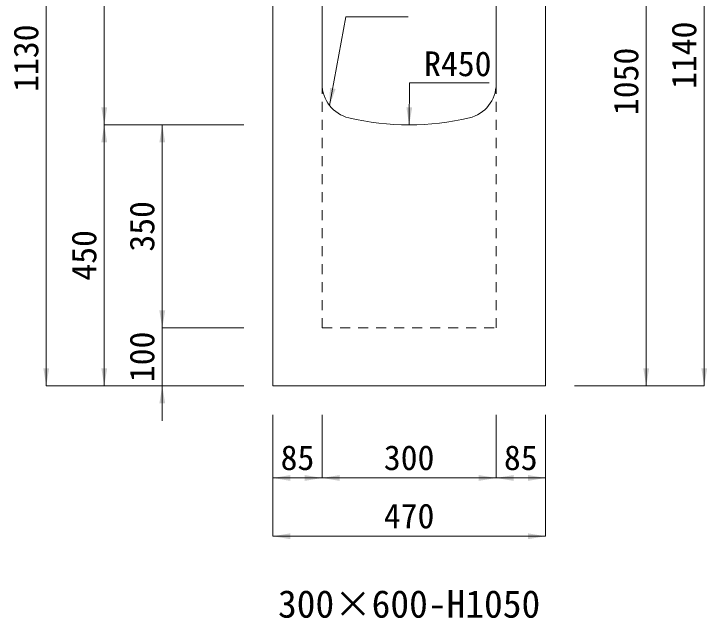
# Model space of a CAD drawing. Units: millimetres at full size. Extents: x -1934 to 78146, y -143454 to -112471.
# Drawn here: x 13717 to 14912, y -141073 to -140031 of the extents above; entities that cross this region are included whole.
import ezdxf
from ezdxf.enums import TextEntityAlignment as Align

# ---------------------------------------------------------------- set-up
doc = ezdxf.new("R2010")
doc.units = ezdxf.units.MM
doc.header["$LTSCALE"] = 23
doc.linetypes.add('USER3', pattern=[1.35, 0.75, -0.6])
for name, color, linetype, lineweight in [('0_2', 7, 'Continuous', 13), ('寸法線', 7, 'Continuous', 13), ('引出線', 4, 'Continuous', 13), ('本体', 2, 'Continuous', 13)]:
    doc.layers.add(name, color=color, linetype=linetype, lineweight=lineweight)
doc.styles.add('ＭＳ ゴシック', font='')
doc.styles.get('ＭＳ ゴシック').set_extended_font_data('MS Gothic')

# ---------------------------------------------------------------- blocks, each defined once
blk = doc.blocks.new('filled_arrow')
at = {"color": 0, "linetype": 'Continuous', "lineweight": -2}
blk.add_solid([(7.5, 1.25), (0, 0), (7.5, -1.25)], dxfattribs=at)

msp = doc.modelspace()

# ---------------------------------------------------------------- linework, layer by layer
at = {"layer": '寸法線'}
for p, q in [((14906.91, -140672.46), (14906.91, -139532.46)), ((13772.58, -140672.46), (13772.58, -139542.46)), ((13872.59, -139622.46), (13872.59, -140222.46)), ((14806.91, -140672.46), (14806.91, -139622.46)), ((13872.59, -140672.46), (13872.59, -140222.46)), ((14113.15, -140222.46), (13872.59, -140222.46)), ((14113.15, -140222.46), (13872.59, -140222.46)), ((13972.59, -140222.46), (13972.59, -140572.46)), ((14113.15, -140222.46), (13972.59, -140222.46)), ((13972.59, -140512.46), (13972.59, -140732.46)), ((14113.15, -140572.46), (13972.59, -140572.46)), ((14113.15, -140572.46), (13972.59, -140572.46)), ((14113.15, -140672.46), (13772.58, -140672.46)), ((14113.15, -140672.46), (13872.59, -140672.46)), ((14113.15, -140672.46), (13972.59, -140672.46)), ((14683.15, -140672.46), (14806.91, -140672.46)), ((14683.15, -140672.46), (14906.91, -140672.46)), ((14163.15, -140722.46), (14163.15, -140831.26)), ((14163.15, -140722.46), (14163.15, -140931.73)), ((14248.15, -140722.46), (14248.15, -140831.26)), ((14248.15, -140722.46), (14248.15, -140831.26)), ((14548.15, -140722.46), (14548.15, -140831.26)), ((14548.15, -140722.46), (14548.15, -140831.26)), ((14633.15, -140722.46), (14633.15, -140831.26)), ((14633.15, -140722.46), (14633.15, -140931.73)), ((14163.15, -140831.26), (14248.15, -140831.26)), ((14248.15, -140831.26), (14548.15, -140831.26)), ((14548.15, -140831.26), (14633.15, -140831.26)), ((14163.15, -140931.73), (14633.15, -140931.73))]:
    msp.add_line(p, q, dxfattribs=at)
at = {"layer": '引出線'}
for points in [[(14261.08, -140189.15), (14289.07, -140036.36), (14396.76, -140036.36)], [(14398.15, -140222.46), (14398.94, -140149.75), (14535.87, -140149.75)]]:
    msp.add_lwpolyline(points, dxfattribs=at)
at = {"layer": '本体', "lineweight": 20}
for p, q in [((14163.15, -139622.46), (14163.15, -140672.46)), ((14248.15, -140151.94), (14248.15, -139622.46)), ((14548.15, -140151.94), (14548.15, -139622.46)), ((14633.15, -140672.46), (14633.15, -139622.46)), ((14163.15, -140672.46), (14633.15, -140672.46))]:
    msp.add_line(p, q, dxfattribs=at)
at = {"layer": '本体', "linetype": 'USER3', "lineweight": 9}
for p, q in [((14248.15, -140151.94), (14248.15, -140572.46)), ((14548.15, -140151.94), (14548.15, -140572.46)), ((14248.15, -140572.46), (14548.15, -140572.46))]:
    msp.add_line(p, q, dxfattribs=at)
at = {"layer": '本体', "lineweight": 20}
for centre, radius, start, end in [((14308.15, -140151.94), 60, 180, 256.65776), ((14488.15, -140151.94), 60, 283.34229, 0), ((14398.15, -139772.46), 450, 256.65776, 283.34229)]:
    msp.add_arc(centre, radius, start, end, dxfattribs=at)

# ---------------------------------------------------------------- block references
at = {"layer": '寸法線', "xscale": 4, "yscale": 4}
for p, rotation in [((13872.59, -140222.46), 90), ((13872.59, -140222.46), 270), ((13972.59, -140222.46), 270), ((13972.59, -140572.46), 90), ((13972.59, -140572.46), 90), ((13772.58, -140672.46), 90), ((13872.59, -140672.46), 90), ((14806.91, -140672.46), 90), ((14906.91, -140672.46), 90), ((13972.59, -140672.46), 270), ((14248.15, -140831.26), 180), ((14548.15, -140831.26), 180), ((14633.15, -140831.26), 180), ((14633.15, -140931.73), 180)]:
    msp.add_blockref('filled_arrow', p, dxfattribs=dict(at, rotation=rotation))
for p in [(14163.15, -140831.26), (14248.15, -140831.26), (14548.15, -140831.26), (14163.15, -140931.73)]:
    msp.add_blockref('filled_arrow', p, dxfattribs=at)
at = {"layer": '引出線', "xscale": 4, "yscale": 4}
for p, rotation in [((14261.08, -140189.15), 79.6), ((14398.15, -140222.46), 89.4)]:
    msp.add_blockref('filled_arrow', p, dxfattribs=dict(at, rotation=rotation))

# ---------------------------------------------------------------- texts
at = {"layer": '0_2', "style": 'ＭＳ ゴシック'}
msp.add_text('300×600-H1050', height=47.47, dxfattribs=at).set_placement((14398.15, -141048.41), align=Align.MIDDLE_CENTER)
at = {"layer": '寸法線', "style": 'ＭＳ ゴシック'}
for s, p in [('1140', (14871.91, -140102.46)), ('1130', (13737.58, -140107.46)), ('1050', (14771.91, -140147.46)), ('350', (13937.59, -140397.46)), ('450', (13837.59, -140447.46)), ('100', (13937.59, -140622.46))]:
    msp.add_text(s, height=42.72, rotation=90, dxfattribs=at).set_placement(p, align=Align.MIDDLE_CENTER)
for s, p in [('85', (14205.65, -140796.26)), ('300', (14398.15, -140796.26)), ('85', (14590.65, -140796.26)), ('470', (14398.15, -140896.73))]:
    msp.add_text(s, height=42.72, dxfattribs=at).set_placement(p, align=Align.MIDDLE_CENTER)
at = {"layer": '引出線', "style": 'ＭＳ ゴシック'}
msp.add_text('R450', height=42.72, dxfattribs=at).set_placement((14423.94, -140095.75), align=Align.TOP_LEFT)

doc.saveas('drawing.dxf')
